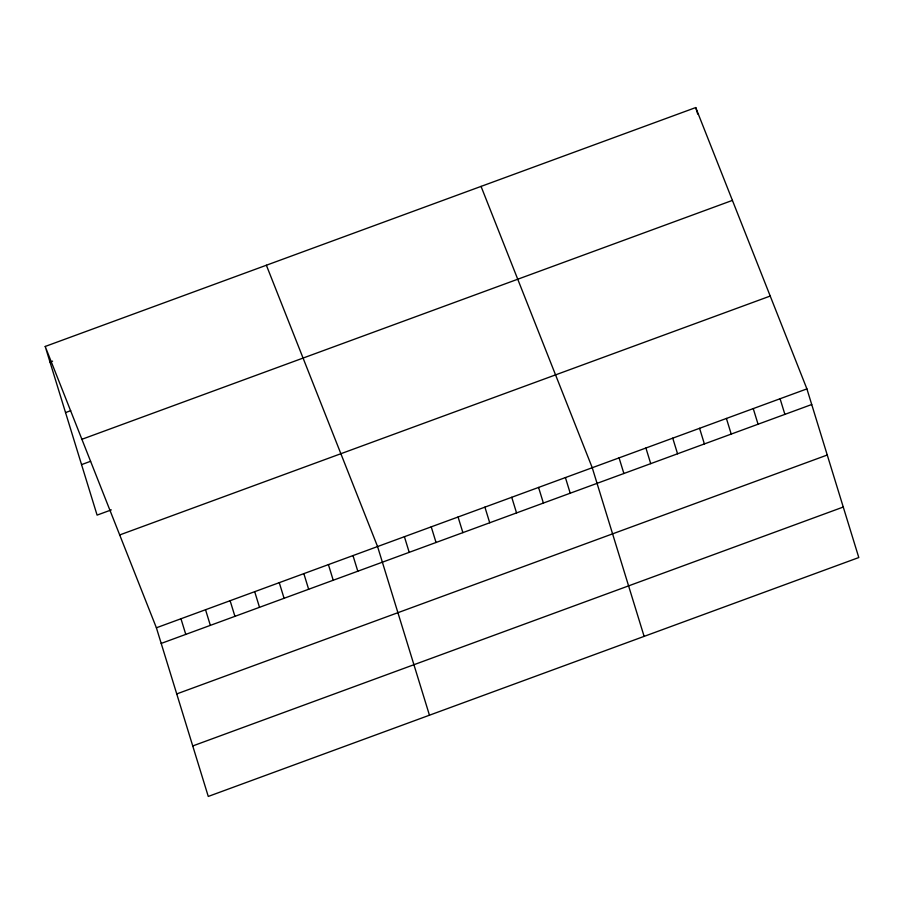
<?xml version="1.0" encoding="UTF-8"?>
<svg xmlns="http://www.w3.org/2000/svg" width="904" height="904" viewBox="0 0 904 904"><rect width="100%" height="100%" fill="white"/><g stroke="black" fill="none" stroke-linecap="round" stroke-linejoin="round"><path stroke-width="1.36" d="M45.2 346.458L695.73 107.565L806.91 388.889L858.8 557.542L208.27 796.435L156.392 627.783L45.2 346.458L97.09 515.111L111.316 509.89M50.014 362.097L52.601 361.148M65.54 412.586L70.715 410.687M81.891 439.299L732.421 200.394M81.552 464.622L90.603 461.289M119.701 534.942L770.219 296.049M156.392 627.783L806.91 388.889M161.195 643.422L811.724 404.517M176.732 693.922L827.262 455.017M192.744 745.947L843.262 507.042M481.052 186.393L592.244 467.718L644.123 636.382M266.375 265.234L377.567 546.558L429.456 715.211M695.73 107.565L697.73 114.073M780.084 398.743L784.887 414.382M753.247 408.597L758.06 424.236M726.409 418.45L731.223 434.089M699.583 428.304L704.385 443.943M672.745 438.157L677.559 453.797M645.908 448.011L650.722 463.65M619.07 457.865L623.884 473.504M565.407 477.572L570.221 493.211M538.569 487.437L543.383 503.065M511.743 497.29L516.546 512.918M484.906 507.144L489.719 522.772M458.068 516.998L462.882 532.637M431.231 526.851L436.044 542.49M404.404 536.705L409.207 552.344M352.989 555.587L357.803 571.215M328.412 564.604L333.226 580.244M303.846 573.633L308.648 589.272M279.268 582.662L284.071 598.29M254.691 591.679L259.505 607.318M230.113 600.708L234.927 616.347M205.536 609.737L210.349 625.365M180.969 618.754L185.772 634.393"/></g></svg>
